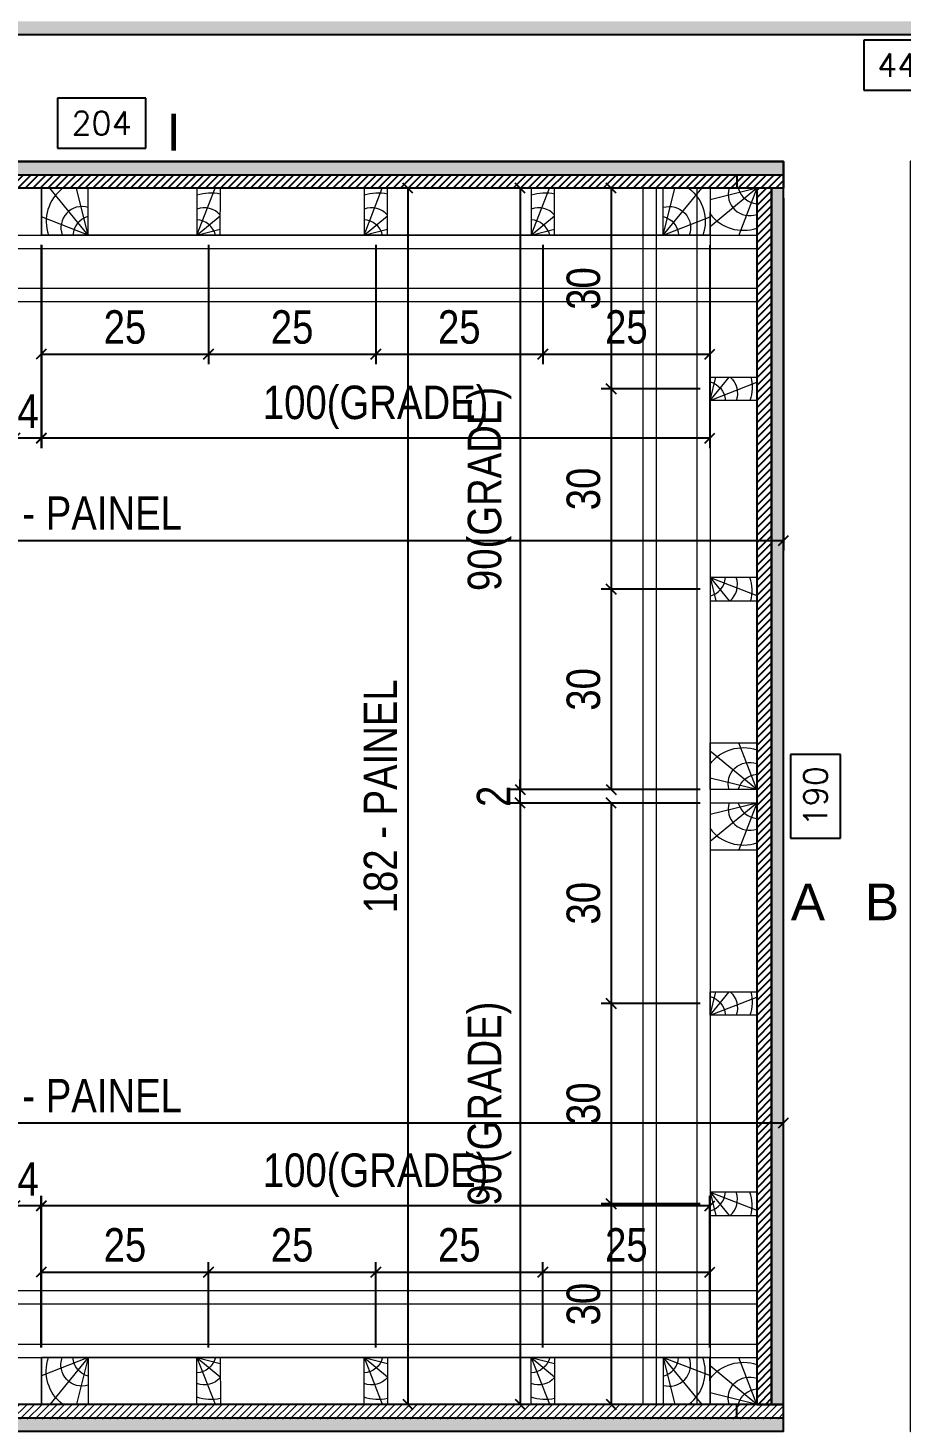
# Model space of a CAD drawing. Extents: x 14400 to 24104, y -21631 to 6985.
# Drawn here: x 21910.5 to 22171.6, y 1764.5 to 2182.7 of the extents above; entities that cross this region are included whole.
import ezdxf
from ezdxf.enums import TextEntityAlignment as Align

# ---------------------------------------------------------------- set-up
doc = ezdxf.new("R2010")
doc.units = 0
for name, color, linetype in [('CHAPA', 1, 'Continuous'), ('COTA', 241, 'Continuous'), ('MEIO_PONT', 93, 'Continuous'), ('MTH-PILAR-SEGUE', 5, 'Continuous'), ('SARRAFO', 251, 'Continuous'), ('TEXTO_GERAL', 7, 'Continuous')]:
    doc.layers.add(name, color=color, linetype=linetype)
for name, color, linetype, lineweight in [('Hachura', 251, 'Continuous', 9), ('Madeira', 126, 'Continuous', 18), ('Perfil Metálico', 224, 'Continuous', 18)]:
    doc.layers.add(name, color=color, linetype=linetype, lineweight=lineweight)
doc.styles.add('ARIAL', font='arial.ttf')
doc.styles.add('COTA TECNICA 2X', font='techl___.ttf', dxfattribs={"height": 10})
doc.styles.add('ROMANS', font='romans.shx')
doc.dimstyles.new('SECAO PILAR', dxfattribs={"dimtxt": 10, "dimasz": 3, "dimexe": 3, "dimexo": 3, "dimgap": 3, "dimtad": 1, "dimdec": 1, "dimlfac": 0.5, "dimzin": 12, "dimdsep": 46, "dimtxsty": 'COTA TECNICA 2X', "dimblk1": 'OBLIQUE', "dimblk2": 'OBLIQUE', "dimsah": 1, "dimcen": 0.9, "dimclrd": 256, "dimclre": 256, "dimclrt": 256, "dimadec": 1, "dimazin": 3, "dimtfac": 1, "dimtdec": 1, "dimtmove": 0, "dimatfit": 3, "dimfxl": 1, "dimtolj": 1, "dimtzin": 12, "dimarcsym": 0})
doc.dimstyles.new('SECÇÃO 2', dxfattribs={"dimtxt": 7, "dimasz": 6, "dimexe": 0.18, "dimexo": 2, "dimgap": -4, "dimtad": 3, "dimdec": 1, "dimlfac": 0.5, "dimzin": 12, "dimdsep": 46, "dimtxsty": 'ROMANS', "dimblk": 'ARCHTICK', "dimcen": 0.09, "dimse1": 1, "dimse2": 1, "dimsd1": 1, "dimsd2": 1, "dimclrd": 180, "dimclre": 5, "dimclrt": 1, "dimadec": 0, "dimazin": 3, "dimtfac": 1, "dimtdec": 1, "dimtofl": 0, "dimtmove": 0, "dimatfit": 3, "dimldrblk": 'ARCHTICK', "dimfxl": 1, "dimtolj": 1, "dimtzin": 0, "dimarcsym": 0})

# ---------------------------------------------------------------- blocks, each defined once
blk = doc.blocks.new('*D1158')
at = {"layer": 'COTA', "color": 180, "lineweight": -2, "transparency": 16777216}
for p, q in [((22153.53, 1965.16), (22138.53, 1965.16)), ((22138.53, 1965.16), (22138.53, 1940.16)), ((22153.53, 1940.16), (22153.53, 1965.16)), ((22138.53, 1940.16), (22153.53, 1940.16))]:
    blk.add_line(p, q, dxfattribs=at)
at = {"layer": 'Defpoints', "color": 0, "transparency": 16777216}
for p in [(22136.5, 2142.66), (22157.53, 2142.66), (22136.5, 1762.66)]:
    blk.add_point(p, dxfattribs=at)
at = {"layer": 'COTA', "color": 1, "transparency": 16777216, "insert": (22146.03, 1952.66), "char_height": 7, "attachment_point": 5, "rotation": 90, "style": 'ROMANS'}
blk.add_mtext('\\A1;190', dxfattribs=at)
blk = doc.blocks.new('_ArchTick')
at = {"color": 0, "linetype": 'ByBlock', "const_width": 0.15}
blk.add_lwpolyline([(-0.5, -0.5), (0.5, 0.5)], dxfattribs=at)
blk = doc.blocks.new('*D1159')
at = {"layer": 'COTA', "color": 180, "lineweight": -2, "transparency": 16777216}
for p, q in [((21945.67, 2161.66), (21919.33, 2161.66)), ((21919.33, 2161.66), (21919.33, 2146.66)), ((21945.67, 2146.66), (21945.67, 2161.66)), ((21919.33, 2146.66), (21945.67, 2146.66))]:
    blk.add_line(p, q, dxfattribs=at)
at = {"layer": 'Defpoints', "color": 0, "transparency": 16777216}
for p in [(21728.5, 2142.66), (22136.5, 2142.66), (22136.5, 2142.66)]:
    blk.add_point(p, dxfattribs=at)
at = {"layer": 'COTA', "color": 1, "transparency": 16777216, "insert": (21932.5, 2154.16), "char_height": 7, "attachment_point": 5, "style": 'ROMANS'}
blk.add_mtext('\\A1;204', dxfattribs=at)
blk = doc.blocks.new('*D1163')
at = {"layer": 'COTA', "color": 180, "lineweight": -2, "transparency": 16777216}
for p, q in [((22186.5, 2179.03), (22160.5, 2179.03)), ((22160.5, 2179.03), (22160.5, 2164.03)), ((22186.5, 2164.03), (22186.5, 2179.03)), ((22160.5, 2164.03), (22186.5, 2164.03))]:
    blk.add_line(p, q, dxfattribs=at)
at = {"layer": 'Defpoints', "color": 0, "transparency": 16777216}
for p in [(21728.5, 2180.66), (22618.5, 2180.66), (22618.5, 2160.03)]:
    blk.add_point(p, dxfattribs=at)
at = {"layer": 'COTA', "color": 1, "transparency": 16777216, "insert": (22173.5, 2171.53), "char_height": 7, "attachment_point": 5, "style": 'ROMANS'}
blk.add_mtext('\\A1;445', dxfattribs=at)
blk = doc.blocks.new('_Oblique')
at = {"color": 0, "linetype": 'ByBlock', "lineweight": -2}
blk.add_line((-0.5, -0.5), (0.5, 0.5), dxfattribs=at)
blk = doc.blocks.new('*D1169')
at = {"layer": 'COTA', "lineweight": -2, "transparency": 16777216}
for p, q in [((21706.5, 2131.66), (21706.5, 2026.26)), ((22136.5, 2131.66), (22136.5, 2026.26)), ((21706.5, 2029.26), (22136.5, 2029.26))]:
    blk.add_line(p, q, dxfattribs=at)
at = {"layer": 'Defpoints', "color": 0, "transparency": 16777216}
for p in [(21706.5, 2134.66), (22136.5, 2134.66), (22136.5, 2029.26)]:
    blk.add_point(p, dxfattribs=at)
at = {"layer": 'COTA', "lineweight": -2, "transparency": 16777216, "xscale": 3, "yscale": 3, "zscale": 3, "rotation": 180}
blk.add_blockref('_Oblique', (21706.5, 2029.26), dxfattribs=at)
at = {"layer": 'COTA', "lineweight": -2, "transparency": 16777216, "xscale": 3, "yscale": 3, "zscale": 3}
blk.add_blockref('_Oblique', (22136.5, 2029.26), dxfattribs=at)
at = {"layer": 'COTA', "transparency": 16777216, "insert": (21921.5, 2037.36), "char_height": 10, "attachment_point": 5, "style": 'COTA TECNICA 2X'}
blk.add_mtext('\\A1;215 - PAINEL', dxfattribs=at)
blk = doc.blocks.new('*D1170')
at = {"layer": 'COTA', "lineweight": -2, "transparency": 16777216}
for p, q in [((22125.5, 2134.66), (22021.06, 2134.66)), ((22024.06, 2134.66), (22024.06, 1770.66)), ((22125.5, 1770.66), (22021.06, 1770.66))]:
    blk.add_line(p, q, dxfattribs=at)
at = {"layer": 'Defpoints', "color": 0, "transparency": 16777216}
for p in [(22128.5, 2134.66), (22024.06, 1770.66), (22128.5, 1770.66)]:
    blk.add_point(p, dxfattribs=at)
at = {"layer": 'COTA', "lineweight": -2, "transparency": 16777216, "xscale": 3, "yscale": 3, "zscale": 3}
for p, rotation in [((22024.06, 2134.66), 90), ((22024.06, 1770.66), 270)]:
    blk.add_blockref('_Oblique', p, dxfattribs=dict(at, rotation=rotation))
at = {"layer": 'COTA', "transparency": 16777216, "insert": (22015.97, 1952.66), "char_height": 10, "attachment_point": 5, "rotation": 90, "style": 'COTA TECNICA 2X'}
blk.add_mtext('\\A1;182 - PAINEL', dxfattribs=at)
blk = doc.blocks.new('PONTALETE')
at = {"layer": 'Madeira'}
for q in [(2.71, 7), (7, 5.76), (7, 1.74)]:
    blk.add_line((0, 0), q, dxfattribs=at)
blk.add_lwpolyline([(0, 0), (7, 0), (7, 7), (0, 7)], close=True, dxfattribs=at)
for centre, radius, start, end in [((2.04, 0.06), 6.23, 37.2818, 109.0913), ((1.09, 0.9), 3.19, 343.603, 109.9847), ((-0.21, -0.78), 3.09, 14.6322, 86.0383)]:
    blk.add_arc(centre, radius, start, end, dxfattribs=at)
blk = doc.blocks.new('MEIO PONTALETE')
at = {"layer": 'Madeira'}
for q in [(2.71, 7), (3.5, 2.88), (3.5, 0.87)]:
    blk.add_line((0, 0), q, dxfattribs=at)
blk.add_lwpolyline([(0, 0), (3.5, 0), (3.5, 7), (0, 7)], close=True, dxfattribs=at)
for centre, radius, start, end in [((2.04, 0.06), 6.23, 76.4499, 109.0913), ((1.09, 0.9), 3.19, 40.9063, 109.9847), ((-0.21, -0.78), 3.09, 14.6322, 86.0383)]:
    blk.add_arc(centre, radius, start, end, dxfattribs=at)
blk = doc.blocks.new('*D2321')
at = {"layer": 'COTA', "lineweight": -2, "transparency": 16777216}
for p, q in [((22111.54, 2134.66), (22054.74, 2134.66)), ((22057.74, 2134.66), (22057.74, 1954.66)), ((22111.52, 1954.66), (22054.74, 1954.66))]:
    blk.add_line(p, q, dxfattribs=at)
at = {"layer": 'Defpoints', "color": 0, "transparency": 16777216}
for p in [(22114.54, 2134.66), (22057.74, 1954.66), (22114.52, 1954.66)]:
    blk.add_point(p, dxfattribs=at)
at = {"layer": 'COTA', "lineweight": -2, "transparency": 16777216, "xscale": 3, "yscale": 3, "zscale": 3}
for p, rotation in [((22057.74, 2134.66), 90), ((22057.74, 1954.66), 270)]:
    blk.add_blockref('_Oblique', p, dxfattribs=dict(at, rotation=rotation))
at = {"layer": 'COTA', "transparency": 16777216, "insert": (22048.52, 2044.66), "char_height": 10, "attachment_point": 5, "rotation": 90, "style": 'COTA TECNICA 2X'}
blk.add_mtext('\\A1;90(GRADE)', dxfattribs=at)
blk = doc.blocks.new('*D2322')
at = {"layer": 'COTA', "lineweight": -2, "transparency": 16777216}
for p, q in [((22111.5, 2074.66), (22081.88, 2074.66)), ((22084.88, 2074.66), (22084.88, 2014.66)), ((22111.5, 2014.66), (22081.88, 2014.66))]:
    blk.add_line(p, q, dxfattribs=at)
at = {"layer": 'Defpoints', "color": 0, "transparency": 16777216}
for p in [(22114.5, 2074.66), (22084.88, 2014.66), (22114.5, 2014.66)]:
    blk.add_point(p, dxfattribs=at)
at = {"layer": 'COTA', "lineweight": -2, "transparency": 16777216, "xscale": 3, "yscale": 3, "zscale": 3}
for p, rotation in [((22084.88, 2074.66), 90), ((22084.88, 2014.66), 270)]:
    blk.add_blockref('_Oblique', p, dxfattribs=dict(at, rotation=rotation))
at = {"layer": 'COTA', "transparency": 16777216, "insert": (22076.66, 2044.66), "char_height": 10, "attachment_point": 5, "rotation": 90, "style": 'COTA TECNICA 2X'}
blk.add_mtext('\\A1;30', dxfattribs=at)
blk = doc.blocks.new('*D2323')
at = {"layer": 'COTA', "lineweight": -2, "transparency": 16777216}
for p, q in [((22111.5, 2014.66), (22081.88, 2014.66)), ((22084.88, 2014.66), (22084.88, 1954.66)), ((22111.51, 1954.66), (22081.88, 1954.66))]:
    blk.add_line(p, q, dxfattribs=at)
at = {"layer": 'Defpoints', "color": 0, "transparency": 16777216}
for p in [(22114.5, 2014.66), (22084.88, 1954.66), (22114.51, 1954.66)]:
    blk.add_point(p, dxfattribs=at)
at = {"layer": 'COTA', "lineweight": -2, "transparency": 16777216, "xscale": 3, "yscale": 3, "zscale": 3}
for p, rotation in [((22084.88, 2014.66), 90), ((22084.88, 1954.66), 270)]:
    blk.add_blockref('_Oblique', p, dxfattribs=dict(at, rotation=rotation))
at = {"layer": 'COTA', "transparency": 16777216, "insert": (22076.66, 1984.66), "char_height": 10, "attachment_point": 5, "rotation": 90, "style": 'COTA TECNICA 2X'}
blk.add_mtext('\\A1;30', dxfattribs=at)
blk = doc.blocks.new('*D2324')
at = {"layer": 'COTA', "lineweight": -2, "transparency": 16777216}
for p, q in [((22111.5, 2134.66), (22081.88, 2134.66)), ((22084.88, 2134.66), (22084.88, 2074.66)), ((22111.5, 2074.66), (22081.88, 2074.66))]:
    blk.add_line(p, q, dxfattribs=at)
at = {"layer": 'Defpoints', "color": 0, "transparency": 16777216}
for p in [(22114.5, 2134.66), (22084.88, 2074.66), (22114.5, 2074.66)]:
    blk.add_point(p, dxfattribs=at)
at = {"layer": 'COTA', "lineweight": -2, "transparency": 16777216, "xscale": 3, "yscale": 3, "zscale": 3}
for p, rotation in [((22084.88, 2134.66), 90), ((22084.88, 2074.66), 270)]:
    blk.add_blockref('_Oblique', p, dxfattribs=dict(at, rotation=rotation))
at = {"layer": 'COTA', "transparency": 16777216, "insert": (22076.66, 2104.66), "char_height": 10, "attachment_point": 5, "rotation": 90, "style": 'COTA TECNICA 2X'}
blk.add_mtext('\\A1;30', dxfattribs=at)
blk = doc.blocks.new('*D2325')
at = {"layer": 'COTA', "lineweight": -2, "transparency": 16777216}
for p, q in [((22111.54, 1950.66), (22054.74, 1950.66)), ((22057.74, 1950.66), (22057.74, 1770.66)), ((22111.52, 1770.66), (22054.74, 1770.66))]:
    blk.add_line(p, q, dxfattribs=at)
at = {"layer": 'Defpoints', "color": 0, "transparency": 16777216}
for p in [(22114.54, 1950.66), (22057.74, 1770.66), (22114.52, 1770.66)]:
    blk.add_point(p, dxfattribs=at)
at = {"layer": 'COTA', "lineweight": -2, "transparency": 16777216, "xscale": 3, "yscale": 3, "zscale": 3}
for p, rotation in [((22057.74, 1950.66), 90), ((22057.74, 1770.66), 270)]:
    blk.add_blockref('_Oblique', p, dxfattribs=dict(at, rotation=rotation))
at = {"layer": 'COTA', "transparency": 16777216, "insert": (22048.52, 1860.66), "char_height": 10, "attachment_point": 5, "rotation": 90, "style": 'COTA TECNICA 2X'}
blk.add_mtext('\\A1;90(GRADE)', dxfattribs=at)
blk = doc.blocks.new('*D2326')
at = {"layer": 'COTA', "lineweight": -2, "transparency": 16777216}
for p, q in [((22111.5, 1890.66), (22081.88, 1890.66)), ((22084.88, 1890.66), (22084.88, 1830.66)), ((22111.5, 1830.66), (22081.88, 1830.66))]:
    blk.add_line(p, q, dxfattribs=at)
at = {"layer": 'Defpoints', "color": 0, "transparency": 16777216}
for p in [(22114.5, 1890.66), (22084.88, 1830.66), (22114.5, 1830.66)]:
    blk.add_point(p, dxfattribs=at)
at = {"layer": 'COTA', "lineweight": -2, "transparency": 16777216, "xscale": 3, "yscale": 3, "zscale": 3}
for p, rotation in [((22084.88, 1890.66), 90), ((22084.88, 1830.66), 270)]:
    blk.add_blockref('_Oblique', p, dxfattribs=dict(at, rotation=rotation))
at = {"layer": 'COTA', "transparency": 16777216, "insert": (22076.66, 1860.66), "char_height": 10, "attachment_point": 5, "rotation": 90, "style": 'COTA TECNICA 2X'}
blk.add_mtext('\\A1;30', dxfattribs=at)
blk = doc.blocks.new('*D2327')
at = {"layer": 'COTA', "lineweight": -2, "transparency": 16777216}
for p, q in [((22111.5, 1830.66), (22081.88, 1830.66)), ((22084.88, 1830.66), (22084.88, 1770.66)), ((22111.51, 1770.66), (22081.88, 1770.66))]:
    blk.add_line(p, q, dxfattribs=at)
at = {"layer": 'Defpoints', "color": 0, "transparency": 16777216}
for p in [(22114.5, 1830.66), (22084.88, 1770.66), (22114.51, 1770.66)]:
    blk.add_point(p, dxfattribs=at)
at = {"layer": 'COTA', "lineweight": -2, "transparency": 16777216, "xscale": 3, "yscale": 3, "zscale": 3}
for p, rotation in [((22084.88, 1830.66), 90), ((22084.88, 1770.66), 270)]:
    blk.add_blockref('_Oblique', p, dxfattribs=dict(at, rotation=rotation))
at = {"layer": 'COTA', "transparency": 16777216, "insert": (22076.66, 1800.66), "char_height": 10, "attachment_point": 5, "rotation": 90, "style": 'COTA TECNICA 2X'}
blk.add_mtext('\\A1;30', dxfattribs=at)
blk = doc.blocks.new('*D2328')
at = {"layer": 'COTA', "lineweight": -2, "transparency": 16777216}
for p, q in [((22111.5, 1950.66), (22081.88, 1950.66)), ((22084.88, 1950.66), (22084.88, 1890.66)), ((22111.5, 1890.66), (22081.88, 1890.66))]:
    blk.add_line(p, q, dxfattribs=at)
at = {"layer": 'Defpoints', "color": 0, "transparency": 16777216}
for p in [(22114.5, 1950.66), (22084.88, 1890.66), (22114.5, 1890.66)]:
    blk.add_point(p, dxfattribs=at)
at = {"layer": 'COTA', "lineweight": -2, "transparency": 16777216, "xscale": 3, "yscale": 3, "zscale": 3}
for p, rotation in [((22084.88, 1950.66), 90), ((22084.88, 1890.66), 270)]:
    blk.add_blockref('_Oblique', p, dxfattribs=dict(at, rotation=rotation))
at = {"layer": 'COTA', "transparency": 16777216, "insert": (22076.66, 1920.66), "char_height": 10, "attachment_point": 5, "rotation": 90, "style": 'COTA TECNICA 2X'}
blk.add_mtext('\\A1;30', dxfattribs=at)
blk = doc.blocks.new('*D2329')
at = {"layer": 'COTA', "lineweight": -2, "transparency": 16777216}
for p, q in [((22057.74, 1954.66), (22057.74, 1957.66)), ((22111.51, 1954.66), (22054.74, 1954.66)), ((22057.74, 1950.66), (22057.74, 1954.66)), ((22111.51, 1950.66), (22054.74, 1950.66)), ((22057.74, 1950.66), (22057.74, 1947.66))]:
    blk.add_line(p, q, dxfattribs=at)
at = {"layer": 'Defpoints', "color": 0, "transparency": 16777216}
for p in [(22057.74, 1954.66), (22114.51, 1954.66), (22114.51, 1950.66)]:
    blk.add_point(p, dxfattribs=at)
at = {"layer": 'COTA', "lineweight": -2, "transparency": 16777216, "xscale": 3, "yscale": 3, "zscale": 3}
for p, rotation in [((22057.74, 1954.66), 270), ((22057.74, 1950.66), 90)]:
    blk.add_blockref('_Oblique', p, dxfattribs=dict(at, rotation=rotation))
at = {"layer": 'COTA', "transparency": 16777216, "insert": (22049.74, 1952.66), "char_height": 10, "attachment_point": 5, "rotation": 90, "style": 'COTA TECNICA 2X'}
blk.add_mtext('\\A1;2', dxfattribs=at)
blk = doc.blocks.new('*D2345')
at = {"layer": 'COTA', "lineweight": -2, "transparency": 16777216}
for p, q in [((21914.45, 2117.69), (21914.45, 2081.97)), ((21964.48, 2117.69), (21964.48, 2081.97)), ((21914.45, 2084.97), (21964.48, 2084.97))]:
    blk.add_line(p, q, dxfattribs=at)
at = {"layer": 'Defpoints', "color": 0, "transparency": 16777216}
for p in [(21914.45, 2120.69), (21964.48, 2120.69), (21964.48, 2084.97)]:
    blk.add_point(p, dxfattribs=at)
at = {"layer": 'COTA', "lineweight": -2, "transparency": 16777216, "xscale": 3, "yscale": 3, "zscale": 3, "rotation": 180}
blk.add_blockref('_Oblique', (21914.45, 2084.97), dxfattribs=at)
at = {"layer": 'COTA', "lineweight": -2, "transparency": 16777216, "xscale": 3, "yscale": 3, "zscale": 3}
blk.add_blockref('_Oblique', (21964.48, 2084.97), dxfattribs=at)
at = {"layer": 'COTA', "transparency": 16777216, "insert": (21939.47, 2093.08), "char_height": 10, "attachment_point": 5, "style": 'COTA TECNICA 2X'}
blk.add_mtext('\\A1;25', dxfattribs=at)
blk = doc.blocks.new('*D2346')
at = {"layer": 'COTA', "lineweight": -2, "transparency": 16777216}
for p, q in [((21964.48, 2117.69), (21964.48, 2081.97)), ((22014.48, 2117.69), (22014.48, 2081.97)), ((21964.48, 2084.97), (22014.48, 2084.97))]:
    blk.add_line(p, q, dxfattribs=at)
at = {"layer": 'Defpoints', "color": 0, "transparency": 16777216}
for p in [(21964.48, 2120.69), (22014.48, 2120.69), (22014.48, 2084.97)]:
    blk.add_point(p, dxfattribs=at)
at = {"layer": 'COTA', "lineweight": -2, "transparency": 16777216, "xscale": 3, "yscale": 3, "zscale": 3, "rotation": 180}
blk.add_blockref('_Oblique', (21964.48, 2084.97), dxfattribs=at)
at = {"layer": 'COTA', "lineweight": -2, "transparency": 16777216, "xscale": 3, "yscale": 3, "zscale": 3}
blk.add_blockref('_Oblique', (22014.48, 2084.97), dxfattribs=at)
at = {"layer": 'COTA', "transparency": 16777216, "insert": (21989.48, 2093.08), "char_height": 10, "attachment_point": 5, "style": 'COTA TECNICA 2X'}
blk.add_mtext('\\A1;25', dxfattribs=at)
blk = doc.blocks.new('*D2347')
at = {"layer": 'COTA', "lineweight": -2, "transparency": 16777216}
for p, q in [((22014.48, 2117.69), (22014.48, 2081.97)), ((22064.48, 2117.69), (22064.48, 2081.97)), ((22014.48, 2084.97), (22064.48, 2084.97))]:
    blk.add_line(p, q, dxfattribs=at)
at = {"layer": 'Defpoints', "color": 0, "transparency": 16777216}
for p in [(22014.48, 2120.69), (22064.48, 2120.69), (22064.48, 2084.97)]:
    blk.add_point(p, dxfattribs=at)
at = {"layer": 'COTA', "lineweight": -2, "transparency": 16777216, "xscale": 3, "yscale": 3, "zscale": 3, "rotation": 180}
blk.add_blockref('_Oblique', (22014.48, 2084.97), dxfattribs=at)
at = {"layer": 'COTA', "lineweight": -2, "transparency": 16777216, "xscale": 3, "yscale": 3, "zscale": 3}
blk.add_blockref('_Oblique', (22064.48, 2084.97), dxfattribs=at)
at = {"layer": 'COTA', "transparency": 16777216, "insert": (22039.48, 2093.08), "char_height": 10, "attachment_point": 5, "style": 'COTA TECNICA 2X'}
blk.add_mtext('\\A1;25', dxfattribs=at)
blk = doc.blocks.new('*D2348')
at = {"layer": 'COTA', "lineweight": -2, "transparency": 16777216}
for p, q in [((21914.45, 2117.69), (21914.45, 2056.86)), ((22114.47, 2117.68), (22114.47, 2056.86)), ((22114.47, 2059.86), (21914.45, 2059.86))]:
    blk.add_line(p, q, dxfattribs=at)
at = {"layer": 'Defpoints', "color": 0, "transparency": 16777216}
for p in [(21914.45, 2120.69), (22114.47, 2120.68), (21914.45, 2059.86)]:
    blk.add_point(p, dxfattribs=at)
at = {"layer": 'COTA', "lineweight": -2, "transparency": 16777216, "xscale": 3, "yscale": 3, "zscale": 3, "rotation": 180}
blk.add_blockref('_Oblique', (21914.45, 2059.86), dxfattribs=at)
at = {"layer": 'COTA', "lineweight": -2, "transparency": 16777216, "xscale": 3, "yscale": 3, "zscale": 3}
blk.add_blockref('_Oblique', (22114.47, 2059.86), dxfattribs=at)
at = {"layer": 'COTA', "transparency": 16777216, "insert": (22014.46, 2069.08), "char_height": 10, "attachment_point": 5, "style": 'COTA TECNICA 2X'}
blk.add_mtext('\\A1;100(GRADE)', dxfattribs=at)
blk = doc.blocks.new('*D2349')
at = {"layer": 'COTA', "lineweight": -2, "transparency": 16777216}
for p, q in [((22064.48, 2117.69), (22064.48, 2081.97)), ((22114.47, 2117.64), (22114.47, 2081.97)), ((22064.48, 2084.97), (22114.47, 2084.97))]:
    blk.add_line(p, q, dxfattribs=at)
at = {"layer": 'Defpoints', "color": 0, "transparency": 16777216}
for p in [(22064.48, 2120.69), (22114.47, 2120.64), (22114.47, 2084.97)]:
    blk.add_point(p, dxfattribs=at)
at = {"layer": 'COTA', "lineweight": -2, "transparency": 16777216, "xscale": 3, "yscale": 3, "zscale": 3, "rotation": 180}
blk.add_blockref('_Oblique', (22064.48, 2084.97), dxfattribs=at)
at = {"layer": 'COTA', "lineweight": -2, "transparency": 16777216, "xscale": 3, "yscale": 3, "zscale": 3}
blk.add_blockref('_Oblique', (22114.47, 2084.97), dxfattribs=at)
at = {"layer": 'COTA', "transparency": 16777216, "insert": (22089.47, 2093.08), "char_height": 10, "attachment_point": 5, "style": 'COTA TECNICA 2X'}
blk.add_mtext('\\A1;25', dxfattribs=at)
blk = doc.blocks.new('*D2350')
at = {"layer": 'COTA', "lineweight": -2, "transparency": 16777216}
for p, q in [((21906.48, 2117.66), (21906.48, 2056.86)), ((21914.49, 2117.66), (21914.49, 2056.86)), ((21914.49, 2059.86), (21906.48, 2059.86))]:
    blk.add_line(p, q, dxfattribs=at)
at = {"layer": 'Defpoints', "color": 0, "transparency": 16777216}
for p in [(21906.48, 2120.66), (21914.49, 2120.66), (21906.48, 2059.86)]:
    blk.add_point(p, dxfattribs=at)
at = {"layer": 'COTA', "lineweight": -2, "transparency": 16777216, "xscale": 3, "yscale": 3, "zscale": 3, "rotation": 180}
blk.add_blockref('_Oblique', (21906.48, 2059.86), dxfattribs=at)
at = {"layer": 'COTA', "lineweight": -2, "transparency": 16777216, "xscale": 3, "yscale": 3, "zscale": 3}
blk.add_blockref('_Oblique', (21914.49, 2059.86), dxfattribs=at)
at = {"layer": 'COTA', "transparency": 16777216, "insert": (21910.48, 2067.94), "char_height": 10, "attachment_point": 5, "style": 'COTA TECNICA 2X'}
blk.add_mtext('\\A1;4', dxfattribs=at)
blk = doc.blocks.new('*D2430')
at = {"layer": 'COTA', "lineweight": -2, "transparency": 16777216}
for p, q in [((21706.5, 1773.66), (21706.5, 1857.9)), ((22136.5, 1773.66), (22136.5, 1857.9)), ((21706.5, 1854.9), (22136.5, 1854.9))]:
    blk.add_line(p, q, dxfattribs=at)
at = {"layer": 'Defpoints', "color": 0, "transparency": 16777216}
for p in [(22136.5, 1854.9), (21706.5, 1770.66), (22136.5, 1770.66)]:
    blk.add_point(p, dxfattribs=at)
at = {"layer": 'COTA', "lineweight": -2, "transparency": 16777216, "xscale": 3, "yscale": 3, "zscale": 3, "rotation": 180}
blk.add_blockref('_Oblique', (21706.5, 1854.9), dxfattribs=at)
at = {"layer": 'COTA', "lineweight": -2, "transparency": 16777216, "xscale": 3, "yscale": 3, "zscale": 3}
blk.add_blockref('_Oblique', (22136.5, 1854.9), dxfattribs=at)
at = {"layer": 'COTA', "transparency": 16777216, "insert": (21921.5, 1863.01), "char_height": 10, "attachment_point": 5, "style": 'COTA TECNICA 2X'}
blk.add_mtext('\\A1;215 - PAINEL', dxfattribs=at)
blk = doc.blocks.new('*D2436')
at = {"layer": 'COTA', "lineweight": -2, "transparency": 16777216}
for p, q in [((21914.45, 1787.63), (21914.45, 1813.22)), ((21964.48, 1787.63), (21964.48, 1813.22)), ((21914.45, 1810.22), (21964.48, 1810.22))]:
    blk.add_line(p, q, dxfattribs=at)
at = {"layer": 'Defpoints', "color": 0, "transparency": 16777216}
for p in [(21964.48, 1810.22), (21914.45, 1784.63), (21964.48, 1784.63)]:
    blk.add_point(p, dxfattribs=at)
at = {"layer": 'COTA', "lineweight": -2, "transparency": 16777216, "xscale": 3, "yscale": 3, "zscale": 3, "rotation": 180}
blk.add_blockref('_Oblique', (21914.45, 1810.22), dxfattribs=at)
at = {"layer": 'COTA', "lineweight": -2, "transparency": 16777216, "xscale": 3, "yscale": 3, "zscale": 3}
blk.add_blockref('_Oblique', (21964.48, 1810.22), dxfattribs=at)
at = {"layer": 'COTA', "transparency": 16777216, "insert": (21939.47, 1818.33), "char_height": 10, "attachment_point": 5, "style": 'COTA TECNICA 2X'}
blk.add_mtext('\\A1;25', dxfattribs=at)
blk = doc.blocks.new('*D2437')
at = {"layer": 'COTA', "lineweight": -2, "transparency": 16777216}
for p, q in [((21964.48, 1787.63), (21964.48, 1813.22)), ((22014.48, 1787.63), (22014.48, 1813.22)), ((21964.48, 1810.22), (22014.48, 1810.22))]:
    blk.add_line(p, q, dxfattribs=at)
at = {"layer": 'Defpoints', "color": 0, "transparency": 16777216}
for p in [(22014.48, 1810.22), (21964.48, 1784.63), (22014.48, 1784.63)]:
    blk.add_point(p, dxfattribs=at)
at = {"layer": 'COTA', "lineweight": -2, "transparency": 16777216, "xscale": 3, "yscale": 3, "zscale": 3, "rotation": 180}
blk.add_blockref('_Oblique', (21964.48, 1810.22), dxfattribs=at)
at = {"layer": 'COTA', "lineweight": -2, "transparency": 16777216, "xscale": 3, "yscale": 3, "zscale": 3}
blk.add_blockref('_Oblique', (22014.48, 1810.22), dxfattribs=at)
at = {"layer": 'COTA', "transparency": 16777216, "insert": (21989.48, 1818.33), "char_height": 10, "attachment_point": 5, "style": 'COTA TECNICA 2X'}
blk.add_mtext('\\A1;25', dxfattribs=at)
blk = doc.blocks.new('*D2438')
at = {"layer": 'COTA', "lineweight": -2, "transparency": 16777216}
for p, q in [((22014.48, 1787.63), (22014.48, 1813.22)), ((22064.48, 1787.63), (22064.48, 1813.22)), ((22014.48, 1810.22), (22064.48, 1810.22))]:
    blk.add_line(p, q, dxfattribs=at)
at = {"layer": 'Defpoints', "color": 0, "transparency": 16777216}
for p in [(22064.48, 1810.22), (22014.48, 1784.63), (22064.48, 1784.63)]:
    blk.add_point(p, dxfattribs=at)
at = {"layer": 'COTA', "lineweight": -2, "transparency": 16777216, "xscale": 3, "yscale": 3, "zscale": 3, "rotation": 180}
blk.add_blockref('_Oblique', (22014.48, 1810.22), dxfattribs=at)
at = {"layer": 'COTA', "lineweight": -2, "transparency": 16777216, "xscale": 3, "yscale": 3, "zscale": 3}
blk.add_blockref('_Oblique', (22064.48, 1810.22), dxfattribs=at)
at = {"layer": 'COTA', "transparency": 16777216, "insert": (22039.48, 1818.33), "char_height": 10, "attachment_point": 5, "style": 'COTA TECNICA 2X'}
blk.add_mtext('\\A1;25', dxfattribs=at)
blk = doc.blocks.new('*D2439')
at = {"layer": 'COTA', "lineweight": -2, "transparency": 16777216}
for p, q in [((21914.45, 1787.63), (21914.45, 1833.04)), ((22114.47, 1787.64), (22114.47, 1833.04)), ((22114.47, 1830.04), (21914.45, 1830.04))]:
    blk.add_line(p, q, dxfattribs=at)
at = {"layer": 'Defpoints', "color": 0, "transparency": 16777216}
for p in [(21914.45, 1830.04), (21914.45, 1784.63), (22114.47, 1784.64)]:
    blk.add_point(p, dxfattribs=at)
at = {"layer": 'COTA', "lineweight": -2, "transparency": 16777216, "xscale": 3, "yscale": 3, "zscale": 3, "rotation": 180}
blk.add_blockref('_Oblique', (21914.45, 1830.04), dxfattribs=at)
at = {"layer": 'COTA', "lineweight": -2, "transparency": 16777216, "xscale": 3, "yscale": 3, "zscale": 3}
blk.add_blockref('_Oblique', (22114.47, 1830.04), dxfattribs=at)
at = {"layer": 'COTA', "transparency": 16777216, "insert": (22014.46, 1839.26), "char_height": 10, "attachment_point": 5, "style": 'COTA TECNICA 2X'}
blk.add_mtext('\\A1;100(GRADE)', dxfattribs=at)
blk = doc.blocks.new('*D2440')
at = {"layer": 'COTA', "lineweight": -2, "transparency": 16777216}
for p, q in [((22064.48, 1787.63), (22064.48, 1813.22)), ((22114.47, 1787.68), (22114.47, 1813.22)), ((22064.48, 1810.22), (22114.47, 1810.22))]:
    blk.add_line(p, q, dxfattribs=at)
at = {"layer": 'Defpoints', "color": 0, "transparency": 16777216}
for p in [(22114.47, 1810.22), (22064.48, 1784.63), (22114.47, 1784.68)]:
    blk.add_point(p, dxfattribs=at)
at = {"layer": 'COTA', "lineweight": -2, "transparency": 16777216, "xscale": 3, "yscale": 3, "zscale": 3, "rotation": 180}
blk.add_blockref('_Oblique', (22064.48, 1810.22), dxfattribs=at)
at = {"layer": 'COTA', "lineweight": -2, "transparency": 16777216, "xscale": 3, "yscale": 3, "zscale": 3}
blk.add_blockref('_Oblique', (22114.47, 1810.22), dxfattribs=at)
at = {"layer": 'COTA', "transparency": 16777216, "insert": (22089.47, 1818.33), "char_height": 10, "attachment_point": 5, "style": 'COTA TECNICA 2X'}
blk.add_mtext('\\A1;25', dxfattribs=at)
blk = doc.blocks.new('*D2441')
at = {"layer": 'COTA', "lineweight": -2, "transparency": 16777216}
for p, q in [((21906.48, 1787.66), (21906.48, 1833.04)), ((21914.49, 1787.66), (21914.49, 1833.04)), ((21914.49, 1830.04), (21906.48, 1830.04))]:
    blk.add_line(p, q, dxfattribs=at)
at = {"layer": 'Defpoints', "color": 0, "transparency": 16777216}
for p in [(21906.48, 1830.04), (21906.48, 1784.66), (21914.49, 1784.66)]:
    blk.add_point(p, dxfattribs=at)
at = {"layer": 'COTA', "lineweight": -2, "transparency": 16777216, "xscale": 3, "yscale": 3, "zscale": 3, "rotation": 180}
blk.add_blockref('_Oblique', (21906.48, 1830.04), dxfattribs=at)
at = {"layer": 'COTA', "lineweight": -2, "transparency": 16777216, "xscale": 3, "yscale": 3, "zscale": 3}
blk.add_blockref('_Oblique', (21914.49, 1830.04), dxfattribs=at)
at = {"layer": 'COTA', "transparency": 16777216, "insert": (21910.48, 1838.11), "char_height": 10, "attachment_point": 5, "style": 'COTA TECNICA 2X'}
blk.add_mtext('\\A1;4', dxfattribs=at)

msp = doc.modelspace()

# ---------------------------------------------------------------- hatches: boundary and pattern name
at = {"layer": 'Hachura'}
h = msp.add_hatch(color=256, dxfattribs=at)
h.dxf.hatch_style = 1
h.paths.add_polyline_path([(22640.5, 2180.66), (22640.5, 2184.66), (21706.5, 2184.66), (21706.5, 2180.66)])
h = msp.add_hatch(color=256, dxfattribs=at)
h.dxf.hatch_style = 1
h.paths.add_polyline_path([(21706.5, 2142.66), (21706.5, 2138.66), (22136.5, 2138.66), (22136.5, 2142.66)])
h = msp.add_hatch(color=256, dxfattribs=at)
h.dxf.hatch_style = 1
h.paths.add_polyline_path([(22132.9, 1770.66), (22136.5, 1770.66), (22136.5, 2134.66), (22132.9, 2134.66)])
h = msp.add_hatch(dxfattribs=at)
h.set_pattern_fill('ANSI31', color=256, scale=0.5, angle=180, style=0)
h.set_pattern_definition([(225, (12610.5476, -21158.7486), (1.12253202, -1.12253202), [])])
h.paths.add_polyline_path([(22136.5, 1770.66), (22136.5, 1766.26), (21706.5, 1766.26), (21706.5, 1770.66)])
h = msp.add_hatch(color=256, dxfattribs=at)
h.dxf.hatch_style = 1
h.paths.add_polyline_path([(22136.5, 1762.66), (22136.5, 1766.66), (21706.5, 1766.66), (21706.5, 1762.66)])
at = {"layer": 'SARRAFO'}
h = msp.add_hatch(dxfattribs=at)
h.set_pattern_fill('ANSI31', color=256, scale=0.5, angle=180, style=0)
h.set_pattern_definition([(225, (12610.5476, -20740.3486), (1.12253202, -1.12253202), [])])
h.paths.add_polyline_path([(22136.5, 2134.66), (22136.5, 2138.66), (21706.5, 2138.66), (21706.5, 2134.66)])
h = msp.add_hatch(dxfattribs=at)
h.set_pattern_fill('ANSI31', color=256, scale=0.5, angle=180, style=0)
h.set_pattern_definition([(225, (-1352.9746, -1525.7942), (1.12253202, -1.12253202), [])])
h.paths.add_polyline_path([(22128.5, 1770.66), (22132.9, 1770.66), (22132.9, 2134.66), (22128.5, 2134.66)])

# ---------------------------------------------------------------- linework, layer by layer
at = {"layer": 'CHAPA'}
for points in [[(21706.5, 2184.66), (21706.5, 2180.66), (22640.5, 2180.66), (22640.5, 2184.66)], [(21706.5, 2138.66), (21706.5, 2142.66), (22136.5, 2142.66), (22136.5, 2138.66)], [(21706.5, 1766.66), (21706.5, 1762.66), (22136.5, 1762.66), (22136.5, 1766.66)]]:
    msp.add_lwpolyline(points, dxfattribs=at)
msp.add_lwpolyline([(22132.9, 1770.66), (22136.5, 1770.66), (22136.5, 2134.66), (22132.9, 2134.66)], close=True, dxfattribs=at)
at = {"layer": 'Madeira'}
for points in [[(21914.49, 2120.66), (21914.51, 2134.66), (22114.5, 2134.66), (22114.48, 2120.66)], [(21914.49, 1784.66), (21914.51, 1770.66), (22114.5, 1770.66), (22114.48, 1784.66)]]:
    msp.add_lwpolyline(points, close=True, dxfattribs=at)
at = {"layer": 'MTH-PILAR-SEGUE', "linetype": 'Continuous'}
msp.add_lwpolyline([(22136.5, 1344.66), (22136.5, 1724.66), (21728.5, 1724.66), (21728.5, 1762.66), (22136.5, 1762.66), (22136.5, 2142.66), (21728.5, 2142.66), (21728.5, 2180.66), (22618.5, 2180.66), (22618.5, 2142.66), (22174.5, 2142.66), (22174.5, 1762.66), (22582.5, 1762.66), (22582.5, 1724.66), (22174.5, 1724.66), (22174.5, 1344.66), (22582.5, 1344.66), (22582.5, 1306.66), (21728.5, 1306.66), (21728.5, 1344.66), (22136.5, 1344.66)], dxfattribs=at)
at = {"layer": 'Perfil Metálico'}
for points in [[(22094.5, 2134.67), (22114.5, 2134.67), (22114.51, 1770.66), (22094.51, 1770.66)], [(22110.51, 1770.66), (22098.51, 1770.66), (22098.5, 2134.67), (22110.5, 2134.67)], [(21661.06, 2100.66), (21661.06, 2120.66), (22128.5, 2120.66), (22128.5, 2100.66)], [(22128.5, 2116.66), (22128.5, 2104.66), (21661.06, 2104.66), (21661.06, 2116.66)], [(21661.06, 1804.66), (21661.06, 1784.66), (22128.5, 1784.66), (22128.5, 1804.66)], [(22128.5, 1788.66), (22128.5, 1800.66), (21661.06, 1800.66), (21661.06, 1788.66)]]:
    msp.add_lwpolyline(points, close=True, dxfattribs=at)
at = {"layer": 'SARRAFO'}
for p, q in [((22122.5, 2138.66), (22122.5, 2134.66)), ((22122.5, 1766.66), (22122.5, 1770.66))]:
    msp.add_line(p, q, dxfattribs=at)
for points in [[(21706.5, 2138.66), (22136.5, 2138.66), (22136.5, 2134.66), (21706.5, 2134.66)], [(22128.5, 2134.66), (22128.5, 1770.66), (22132.9, 1770.66), (22132.9, 2134.66)], [(21706.5, 1766.66), (22136.5, 1766.66), (22136.5, 1770.66), (21706.5, 1770.66)]]:
    msp.add_lwpolyline(points, close=True, dxfattribs=at)

# ---------------------------------------------------------------- block references
at = {"layer": 'Madeira'}
for name, p, xscale, yscale, zscale, rotation in [('PONTALETE', (21928.49, 2120.65), 2, 2, 2, 89.93708930310329), ('MEIO PONTALETE', (21960.99, 2120.66), 1.999999997962732, 1.999999997962732, 1.999999997962732, 359.9370893031033), ('MEIO PONTALETE', (22010.99, 2120.66), 1.999999997962732, 1.999999997962732, 1.999999997962732, 359.9370893031033), ('MEIO PONTALETE', (22060.99, 2120.66), 1.999999997962732, 1.999999997962732, 1.999999997962732, 359.9370893031033), ('PONTALETE', (22100.48, 2120.67), -2, 2, 2, 269.9370893031033), ('PONTALETE', (21928.49, 1784.67), -2, 2, 2, 90.0629106968967), ('MEIO PONTALETE', (21960.99, 1784.66), -1.999999997962732, 1.999999997962732, 1.999999997962732, 180.0629106968967), ('MEIO PONTALETE', (22010.99, 1784.66), -1.999999997962732, 1.999999997962732, 1.999999997962732, 180.0629106968967), ('MEIO PONTALETE', (22060.99, 1784.66), -1.999999997962732, 1.999999997962732, 1.999999997962732, 180.0629106968967), ('PONTALETE', (22100.48, 1784.65), 2, 2, 2, 270.0629106968967)]:
    msp.add_blockref(name, p, dxfattribs=dict(at, xscale=xscale, yscale=yscale, zscale=zscale, rotation=rotation))
at = {"layer": 'MEIO_PONT'}
for name, p, xscale, yscale, zscale, rotation in [('PONTALETE', (22128.5, 2134.66), 2, 2, 2, 179.9999999999999), ('MEIO PONTALETE', (22114.5, 2071.16), -1.999999997962732, 1.999999997962732, 1.999999997962732, 270), ('MEIO PONTALETE', (22114.5, 2018.16), 1.999999997962732, 1.999999997962732, 1.999999997962732, 269.9999999999999), ('PONTALETE', (22128.5, 1950.66), 2, 2, 2, 179.9999999999999), ('MEIO PONTALETE', (22114.5, 1887.16), -1.999999997962732, 1.999999997962732, 1.999999997962732, 270), ('MEIO PONTALETE', (22114.5, 1834.16), 1.999999997962732, 1.999999997962732, 1.999999997962732, 269.9999999999999)]:
    msp.add_blockref(name, p, dxfattribs=dict(at, xscale=xscale, yscale=yscale, zscale=zscale, rotation=rotation))
at = {"layer": 'MEIO_PONT', "xscale": -2, "yscale": 2, "zscale": 2}
for p in [(22128.5, 1954.66), (22128.5, 1770.66)]:
    msp.add_blockref('PONTALETE', p, dxfattribs=at)

# ---------------------------------------------------------------- texts
at = {"layer": 'TEXTO_GERAL', "style": 'ARIAL'}
for s, p in [('I', (21954.03, 2151.47)), ('A', (22143.78, 1921.06)), ('B', (22165.94, 1921.06))]:
    msp.add_text(s, height=11, dxfattribs=at).set_placement(p, align=Align.MIDDLE_CENTER)

# ---------------------------------------------------------------- dimensions: what is measured, and where the dimension line sits
at = {"layer": 'COTA'}
for base, p1, p2, dimstyle, picture, middle in [((22618.5, 2160.03), (21728.5, 2180.66), (22618.5, 2180.66), 'SECÇÃO 2', '*D1163', (22173.5, 2160.03)), ((22136.5, 2142.66), (21728.5, 2142.66), (22136.5, 2142.66), 'SECÇÃO 2', '*D1159', (21932.5, 2142.66)), ((21906.48, 2059.86), (21914.49, 2120.66), (21906.48, 2120.66), 'SECAO PILAR', '*D2350', (21910.48, 2059.86)), ((21906.48, 1830.04), (21914.49, 1784.66), (21906.48, 1784.66), 'SECAO PILAR', '*D2441', (21910.48, 1830.04))]:
    dim = msp.add_linear_dim(base=base, p1=p1, p2=p2, dimstyle=dimstyle, dxfattribs=at)
    dim.commit()
    dim.dimension.update_dxf_attribs({"geometry": picture, "text_midpoint": middle, "dimtype": 160})
for base, p1, p2, dimstyle, picture, middle in [((22157.53, 2142.66), (22136.5, 1762.66), (22136.5, 2142.66), 'SECÇÃO 2', '*D1158', (22157.53, 1952.66)), ((22057.74, 1954.66), (22114.51, 1950.66), (22114.51, 1954.66), 'SECAO PILAR', '*D2329', (22057.74, 1952.66))]:
    dim = msp.add_linear_dim(base=base, p1=p1, p2=p2, angle=90, dimstyle=dimstyle, dxfattribs=at)
    dim.commit()
    dim.dimension.update_dxf_attribs({"geometry": picture, "text_midpoint": middle, "dimtype": 160})
for base, p1, p2, text, picture, middle in [((22136.5, 2029.26), (21706.5, 2134.66), (22136.5, 2134.66), '<> - PAINEL', '*D1169', (21921.5, 2037.36)), ((21914.45, 2059.86), (22114.47, 2120.68), (21914.45, 2120.69), '<>(GRADE)', '*D2348', (22014.46, 2069.08)), ((22136.5, 1854.9), (21706.5, 1770.66), (22136.5, 1770.66), '<> - PAINEL', '*D2430', (21921.5, 1863.01)), ((21914.45, 1830.04), (22114.47, 1784.64), (21914.45, 1784.63), '<>(GRADE)', '*D2439', (22014.46, 1839.26))]:
    dim = msp.add_linear_dim(base=base, p1=p1, p2=p2, text=text, dimstyle='SECAO PILAR', dxfattribs=at)
    dim.commit()
    dim.dimension.update_dxf_attribs({"geometry": picture, "text_midpoint": middle})
for base, p1, p2, text, picture, middle in [((22024.06, 1770.66), (22128.5, 2134.66), (22128.5, 1770.66), '<> - PAINEL', '*D1170', (22015.97, 1952.66)), ((22057.74, 1954.66), (22114.54, 2134.66), (22114.52, 1954.66), '<>(GRADE)', '*D2321', (22048.52, 2044.66)), ((22057.74, 1770.66), (22114.54, 1950.66), (22114.52, 1770.66), '<>(GRADE)', '*D2325', (22048.52, 1860.66))]:
    dim = msp.add_linear_dim(base=base, p1=p1, p2=p2, angle=90, text=text, dimstyle='SECAO PILAR', dxfattribs=at)
    dim.commit()
    dim.dimension.update_dxf_attribs({"geometry": picture, "text_midpoint": middle})
for base, p1, p2, picture, middle in [((22084.88, 2074.66), (22114.5, 2134.66), (22114.5, 2074.66), '*D2324', (22076.66, 2104.66)), ((22084.88, 2014.66), (22114.5, 2074.66), (22114.5, 2014.66), '*D2322', (22076.66, 2044.66)), ((22084.88, 1954.66), (22114.5, 2014.66), (22114.51, 1954.66), '*D2323', (22076.66, 1984.66)), ((22084.88, 1890.66), (22114.5, 1950.66), (22114.5, 1890.66), '*D2328', (22076.66, 1920.66)), ((22084.88, 1830.66), (22114.5, 1890.66), (22114.5, 1830.66), '*D2326', (22076.66, 1860.66)), ((22084.88, 1770.66), (22114.5, 1830.66), (22114.51, 1770.66), '*D2327', (22076.66, 1800.66))]:
    dim = msp.add_linear_dim(base=base, p1=p1, p2=p2, angle=90, dimstyle='SECAO PILAR', dxfattribs=at)
    dim.commit()
    dim.dimension.update_dxf_attribs({"geometry": picture, "text_midpoint": middle})
for base, p1, p2, picture, middle in [((21964.48, 2084.97), (21914.45, 2120.69), (21964.48, 2120.69), '*D2345', (21939.47, 2093.08)), ((22014.48, 2084.97), (21964.48, 2120.69), (22014.48, 2120.69), '*D2346', (21989.48, 2093.08)), ((22064.48, 2084.97), (22014.48, 2120.69), (22064.48, 2120.69), '*D2347', (22039.48, 2093.08)), ((22114.47, 2084.97), (22064.48, 2120.69), (22114.47, 2120.64), '*D2349', (22089.47, 2093.08)), ((21964.48, 1810.22), (21914.45, 1784.63), (21964.48, 1784.63), '*D2436', (21939.47, 1818.33)), ((22014.48, 1810.22), (21964.48, 1784.63), (22014.48, 1784.63), '*D2437', (21989.48, 1818.33)), ((22064.48, 1810.22), (22014.48, 1784.63), (22064.48, 1784.63), '*D2438', (22039.48, 1818.33)), ((22114.47, 1810.22), (22064.48, 1784.63), (22114.47, 1784.68), '*D2440', (22089.47, 1818.33))]:
    dim = msp.add_linear_dim(base=base, p1=p1, p2=p2, dimstyle='SECAO PILAR', dxfattribs=at)
    dim.commit()
    dim.dimension.update_dxf_attribs({"geometry": picture, "text_midpoint": middle})

doc.saveas('drawing.dxf')
